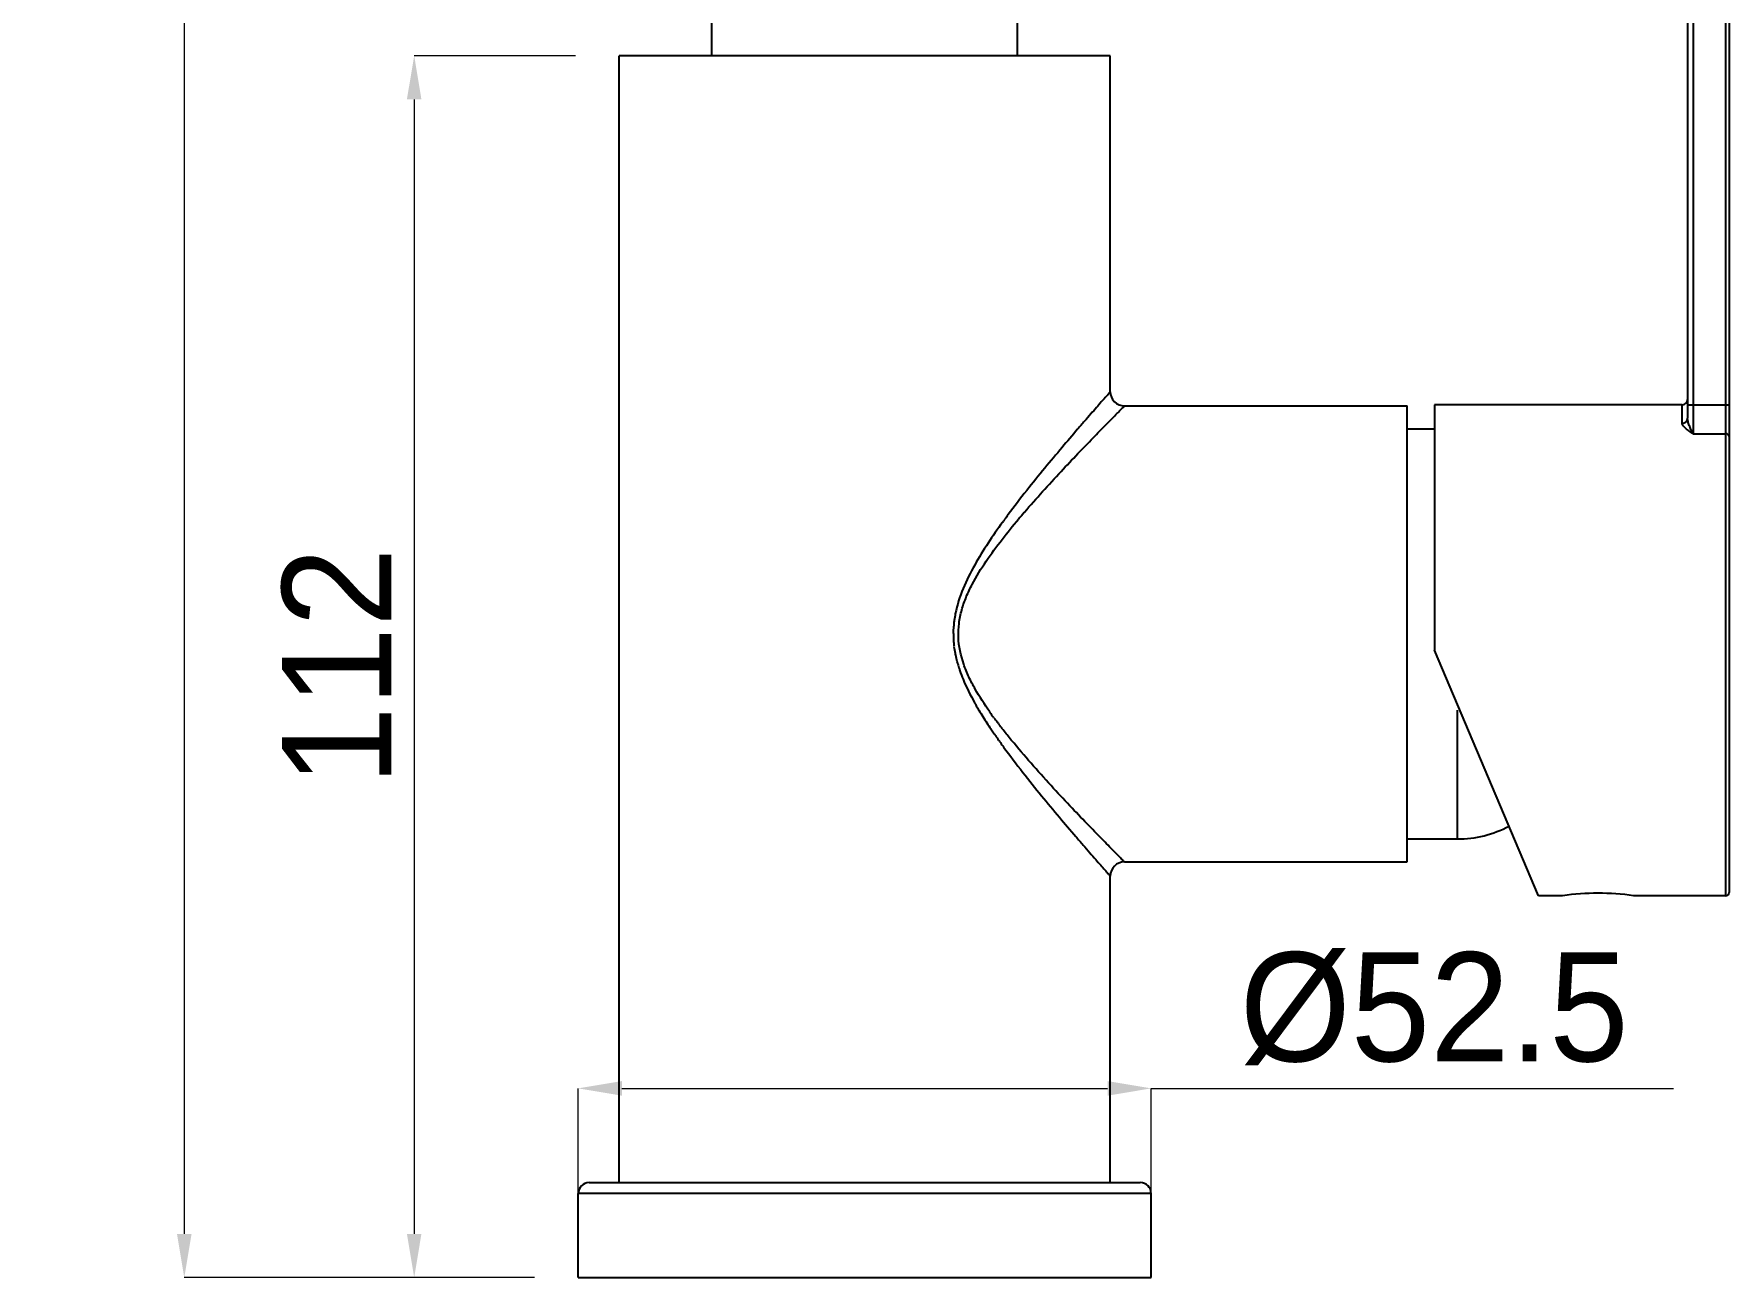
# Model space of a CAD drawing. Extents: x 28 to 1495, y -6 to 1069.
# Drawn here: x 895.8 to 1051.1, y 454.5 to 568.6 of the extents above; entities that cross this region are included whole.
import ezdxf

# ---------------------------------------------------------------- set-up
doc = ezdxf.new("R2010")
doc.units = 0
doc.header["$LTSCALE"] = 50
doc.header["$MEASUREMENT"] = 0
doc.header["$PDMODE"] = 3
doc.header["$PDSIZE"] = -10
doc.layers.get('0').update_dxf_attribs({"linetype": 'CONTINUOUS'})
doc.layers.get('DEFPOINTS').update_dxf_attribs({"linetype": 'CONTINUOUS'})
doc.styles.add('Daelim Dimension', font='H2GTRE.TTF')
doc.dimstyles.new('DEFAULT', dxfattribs={"dimscale": 2, "dimtxt": 2, "dimasz": 2, "dimexe": 0, "dimexo": 2, "dimgap": 1, "dimtad": 1, "dimdec": 1, "dimzin": 9, "dimdsep": 46, "dimtxsty": 'Daelim Dimension', "dimcen": 0.5, "dimclrd": 252, "dimclre": 252, "dimclrt": 3, "dimadec": 1, "dimazin": 0, "dimtfac": 1, "dimtdec": 1, "dimtix": 1, "dimtmove": 0, "dimatfit": 3, "dimfxl": 1, "dimtolj": 1, "dimtzin": 1, "dimlwd": 9, "dimlwe": 9, "dimarcsym": 0})

# ---------------------------------------------------------------- blocks, each defined once
blk = doc.blocks.new('*D30')
at = {"color": 5, "lineweight": 9, "ltscale": 0.5, "transparency": 16777216}
for p, q in [((967.94, 855.29), (909.59, 855.29)), ((909.59, 851.29), (909.59, 458.59)), ((941.69, 454.59), (909.59, 454.59))]:
    blk.add_line(p, q, dxfattribs=at)
at = {"color": 5, "ltscale": 0.5, "transparency": 16777216}
for points in [[(908.92, 851.29), (910.26, 851.29), (909.59, 855.29)], [(908.92, 458.59), (910.26, 458.59), (909.59, 454.59)]]:
    blk.add_solid(points, dxfattribs=at)
at = {"layer": 'DEFPOINTS', "color": 0, "ltscale": 0.5, "transparency": 16777216}
for p in [(971.94, 855.29), (909.59, 454.59), (945.69, 454.59)]:
    blk.add_point(p, dxfattribs=at)
at = {"color": 7, "ltscale": 0.5, "transparency": 16777216, "insert": (902.37, 654.94), "char_height": 10, "attachment_point": 5, "rotation": 90, "style": 'Daelim Dimension'}
blk.add_mtext('\\A1;400.7', dxfattribs=at)
blk = doc.blocks.new('*D32')
at = {"color": 5, "lineweight": 9, "ltscale": 0.5, "transparency": 16777216}
for p, q in [((945.44, 566.59), (930.66, 566.59)), ((930.66, 562.59), (930.66, 458.59)), ((936.37, 454.59), (930.66, 454.59))]:
    blk.add_line(p, q, dxfattribs=at)
at = {"color": 5, "ltscale": 0.5, "transparency": 16777216}
for points in [[(929.99, 562.59), (931.32, 562.59), (930.66, 566.59)], [(929.99, 458.59), (931.32, 458.59), (930.66, 454.59)]]:
    blk.add_solid(points, dxfattribs=at)
at = {"layer": 'DEFPOINTS', "color": 0, "ltscale": 0.5, "transparency": 16777216}
for p in [(949.44, 566.59), (930.66, 454.59), (940.37, 454.59)]:
    blk.add_point(p, dxfattribs=at)
at = {"color": 7, "ltscale": 0.5, "transparency": 16777216, "insert": (923.55, 510.59), "char_height": 10, "attachment_point": 5, "rotation": 90, "style": 'Daelim Dimension'}
blk.add_mtext('\\A1;112', dxfattribs=at)
blk = doc.blocks.new('*D34')
at = {"color": 5, "lineweight": 9, "ltscale": 0.5, "transparency": 16777216}
for p, q in [((971.94, 570.59), (971.94, 614.84)), ((1047.14, 614.84), (975.94, 614.84)), ((1051.14, 522.84), (1051.14, 614.84))]:
    blk.add_line(p, q, dxfattribs=at)
at = {"color": 5, "ltscale": 0.5, "transparency": 16777216}
for points in [[(975.94, 615.51), (975.94, 614.18), (971.94, 614.84)], [(1047.14, 615.51), (1047.14, 614.18), (1051.14, 614.84)]]:
    blk.add_solid(points, dxfattribs=at)
at = {"layer": 'DEFPOINTS', "color": 0, "ltscale": 0.5, "transparency": 16777216}
for p in [(971.94, 614.84), (971.94, 566.59), (1051.14, 518.84)]:
    blk.add_point(p, dxfattribs=at)
at = {"color": 7, "ltscale": 0.5, "transparency": 16777216, "insert": (1011.54, 622.05), "char_height": 10, "attachment_point": 5, "style": 'Daelim Dimension'}
blk.add_mtext('\\A1;79.2', dxfattribs=at)
blk = doc.blocks.new('*D25')
at = {"color": 5, "lineweight": 9, "ltscale": 0.5, "transparency": 16777216}
for p, q in [((945.69, 458.59), (945.69, 471.93)), ((949.69, 471.93), (994.19, 471.93)), ((998.19, 460.27), (998.19, 471.93)), ((998.19, 471.93), (1046.04, 471.93))]:
    blk.add_line(p, q, dxfattribs=at)
at = {"color": 5, "ltscale": 0.5, "transparency": 16777216}
for points in [[(949.69, 472.6), (949.69, 471.26), (945.69, 471.93)], [(994.19, 472.6), (994.19, 471.26), (998.19, 471.93)]]:
    blk.add_solid(points, dxfattribs=at)
at = {"layer": 'DEFPOINTS', "color": 0, "ltscale": 0.5, "transparency": 16777216}
for p in [(998.19, 471.93), (998.19, 456.27), (945.69, 454.59)]:
    blk.add_point(p, dxfattribs=at)
at = {"color": 7, "ltscale": 0.5, "transparency": 16777216, "insert": (1024.12, 479.22), "char_height": 10, "attachment_point": 5, "style": 'Daelim Dimension'}
blk.add_mtext('\\A1;%%c52.5', dxfattribs=at)

msp = doc.modelspace()

# ---------------------------------------------------------------- linework, layer by layer
at = {"color": 7, "linetype": 'Continuous'}
for p, q in [((957.94, 566.59), (957.94, 637.17)), ((985.94, 566.59), (985.94, 637.17)), ((1047.84, 604.59), (1047.84, 531.94)), ((1050.84, 489.59), (1050.84, 604.59)), ((1051.14, 604.29), (1051.14, 489.89)), ((1047.34, 604.09), (1047.34, 533.37)), ((949.44, 463.29), (949.44, 566.59)), ((994.44, 566.59), (949.44, 566.59)), ((994.44, 535.79), (994.44, 566.59)), ((995.74, 534.49), (1021.64, 534.49)), ((1021.64, 492.69), (1021.64, 534.49)), ((1024.14, 534.59), (1024.14, 512.09)), ((1046.84, 534.59), (1024.14, 534.59)), ((1046.84, 532.91), (1046.84, 534.59)), ((1047.34, 534.59), (1051.14, 534.59)), ((1021.64, 532.39), (1024.14, 532.39)), ((1047.84, 531.94), (1050.84, 531.94)), ((1033.69, 489.59), (1024.14, 512.09)), ((1021.64, 494.79), (1026.25, 494.79)), ((995.74, 492.69), (1021.64, 492.69)), ((994.44, 463.29), (994.44, 491.39)), ((1035.89, 489.59), (1033.69, 489.59)), ((1050.84, 489.59), (1042.39, 489.59)), ((946.69, 463.29), (997.19, 463.29)), ((945.69, 454.59), (945.69, 462.29)), ((998.19, 454.59), (998.19, 462.29)), ((945.69, 454.59), (998.19, 454.59)), ((946.69, 454.49), (946.69, 454.59)), ((997.19, 454.49), (997.19, 454.59))]:
    msp.add_line(p, q, dxfattribs=at)
at = {"color": 9, "linetype": 'Continuous'}
for p, q in [((986.56, 524.73), (986.58, 524.76)), ((986.56, 524.71), (986.58, 524.74)), ((980.22, 511.83), (980.23, 511.81)), ((980.22, 511.83), (980.23, 511.81)), ((983.41, 506.42), (983.4, 506.44)), ((983.42, 506.44), (983.41, 506.45)), ((1026.25, 494.79), (1026.25, 506.59)), ((983.5, 504.89), (983.54, 504.83)), ((983.5, 504.88), (983.54, 504.82)), ((983.78, 505.9), (983.75, 505.96)), ((983.78, 505.9), (983.75, 505.95)), ((983.83, 504.4), (983.87, 504.34)), ((983.83, 504.4), (983.87, 504.34)), ((983.87, 504.34), (983.92, 504.27)), ((998.19, 462.29), (945.69, 462.29))]:
    msp.add_line(p, q, dxfattribs=at)
at = {"color": 7, "linetype": 'Continuous'}
for centre, radius, start, end in [((995.74, 535.79), 1.3, 179.9998, 269.9998), ((1046.84, 535.09), 0.5, 270, 0), ((1026.25, 504.79), 10, 270, 298.2478), ((995.74, 491.39), 1.3, 90.0002, 180.0002), ((1039.14, 467.32), 22.5, 81.6957, 98.3043), ((1050.84, 489.89), 0.3, 270, 0), ((946.69, 462.29), 1, 90, 180), ((997.19, 462.29), 1, 0, 90)]:
    msp.add_arc(centre, radius, start, end, dxfattribs=at)
at = {"color": 9, "linetype": 'Continuous'}
for centre, radius, start, end in [((1036.89, 485.91), 64.62, 143.9594, 144.0879), ((1038.43, 484.79), 66.51, 143.8104, 143.9593), ((1042.42, 481.87), 71.46, 143.353, 143.8064), ((1047.14, 472.61), 79.91, 139.2983, 139.8769), ((989.31, 513.58), 9.26, 176.0242, 176.8304), ((989.44, 513.57), 9.38, 174.1898, 176.022), ((989.63, 513.55), 9.58, 172.282, 174.1885), ((989.96, 513.5), 9.91, 168.6934, 172.2723), ((989.14, 513.58), 9.09, 176.8236, 179.762), ((989.05, 513.59), 8.99, 179.771, 181.1171), ((989.24, 513.59), 9.18, 181.1271, 185.3732), ((989.42, 513.61), 9.37, 185.3643, 186.1124), ((989.56, 513.62), 9.51, 186.1134, 187.2497), ((989.93, 513.67), 9.89, 187.2653, 190.7653), ((990.34, 513.75), 10.3, 190.8299, 191.7314), ((990.89, 513.87), 10.86, 191.752, 194.8804), ((991.5, 514.02), 11.49, 194.8608, 195.7849), ((991.71, 514.08), 11.71, 195.7831, 196.1292), ((992.29, 514.25), 12.31, 196.1466, 198.4239), ((993.07, 514.51), 13.13, 198.4086, 199.149), ((1005.7, 520.55), 27.16, 209.2512, 209.9115), ((1012, 526.58), 34.99, 215.1867, 216.1341), ((1019.02, 528.81), 42.83, 213.0725, 213.9653), ((1014.88, 528.68), 38.55, 216.2183, 216.3992), ((1017.34, 530.5), 41.6, 216.4053, 217.0763), ((1019.5, 532.12), 44.3, 217.07, 217.2645), ((1021.36, 533.54), 46.64, 217.2683, 217.8752), ((1023.38, 535.11), 49.21, 217.8714, 218.0323), ((1024.1, 532.24), 48.96, 214.0504, 214.6545), ((1029.47, 535.95), 55.49, 214.8239, 215.35), ((1031.82, 537.61), 58.36, 215.347, 215.489), ((1034.44, 539.49), 61.59, 215.4921, 215.9628), ((1037.38, 541.62), 65.22, 215.9597, 216.0843)]:
    msp.add_arc(centre, radius, start, end, dxfattribs=at)
for points, knots in [([(994.44, 535.79), (994.44, 535.78), (994.42, 535.76), (994.38, 535.72), (994.31, 535.64), (994.22, 535.54), (994.11, 535.41), (993.9, 535.17), (993.59, 534.82), (993.16, 534.32), (992.64, 533.73), (992.06, 533.06), (991.18, 532.04), (989.96, 530.61), (988.4, 528.74), (986.74, 526.7), (985.64, 525.27), (985.08, 524.52)], [0, 0, 0, 0, 0.001378, 0.005495, 0.012324, 0.021821, 0.033924, 0.048556, 0.085044, 0.130487, 0.184014, 0.244746, 0.311841, 0.462079, 0.629427, 0.809774, 1, 1, 1, 1]), ([(986.58, 524.76), (987.67, 526.02), (989.3, 527.81), (991.42, 530.06), (992.8, 531.49), (993.96, 532.68), (994.77, 533.5), (995.27, 534.01), (995.51, 534.25), (995.66, 534.4), (995.73, 534.47), (995.74, 534.49)], [0, 0, 0, 0, 0.374957, 0.543106, 0.693135, 0.819769, 0.917051, 0.952731, 0.978784, 0.994657, 1, 1, 1, 1]), ([(984.56, 523.81), (984.11, 523.19), (983.22, 521.91), (981.98, 519.91), (980.9, 517.78), (980.4, 516.24), (980.24, 515.44)], [0, 0, 0, 0, 0.243058, 0.491477, 0.744171, 1, 1, 1, 1]), ([(983.4, 506.44), (982.92, 507.12), (982.24, 508.16), (981.47, 509.64), (980.83, 511.2), (980.47, 512.87), (980.55, 514.56), (980.81, 515.8), (981.23, 517), (981.95, 518.51), (983.04, 520.27), (984.5, 522.25), (985.52, 523.5), (986.03, 524.11)], [0, 0, 0, 0, 0.124858, 0.187903, 0.251184, 0.377724, 0.441202, 0.50465, 0.567978, 0.631172, 0.756415, 0.87966, 1, 1, 1, 1]), ([(980.66, 510.2), (980.75, 509.95), (981.13, 508.94), (981.62, 507.98), (982.01, 507.28)], [0, 0, 0, 0, 0.25189, 1, 1, 1, 1]), ([(982.16, 507.01), (982.24, 506.87), (982.55, 506.34), (982.88, 505.82), (983.13, 505.44)], [0, 0, 0, 0, 0.251422, 1, 1, 1, 1]), ([(985.62, 503.56), (985.54, 503.66), (985.2, 504.07), (984.87, 504.48), (984.62, 504.79)], [0, 0, 0, 0, 0.248299, 1, 1, 1, 1]), ([(995.74, 492.69), (995.72, 492.71), (995.65, 492.78), (995.48, 492.95), (995.2, 493.24), (994.82, 493.62), (994.35, 494.1), (993.57, 494.9), (992.42, 496.08), (990.89, 497.67), (988.56, 500.16), (986.79, 502.15), (985.62, 503.56)], [0, 0, 0, 0, 0.0055, 0.021825, 0.048563, 0.085073, 0.130525, 0.18405, 0.311943, 0.4623, 0.62975, 1, 1, 1, 1]), ([(984.67, 503.21), (985.24, 502.43), (986.39, 500.93), (988.1, 498.79), (989.73, 496.84), (991, 495.34), (991.93, 494.26), (992.54, 493.56), (993.08, 492.94), (993.54, 492.41), (993.87, 492.04), (994.09, 491.79), (994.21, 491.65), (994.31, 491.54), (994.38, 491.46), (994.42, 491.41), (994.44, 491.39), (994.44, 491.39)], [0, 0, 0, 0, 0.188999, 0.368544, 0.535547, 0.685905, 0.753219, 0.814256, 0.86815, 0.913985, 0.950849, 0.965649, 0.977898, 0.987514, 0.994432, 0.998603, 1, 1, 1, 1])]:
    msp.add_open_spline(points, degree=3, knots=knots, dxfattribs=at)
at = {"color": 7, "linetype": 'Continuous'}
for points, knots in [([(1046.84, 532.91), (1046.91, 532.91), (1047.04, 532.93), (1047.2, 533.03), (1047.32, 533.19), (1047.34, 533.31), (1047.34, 533.37)], [0, 0, 0, 0, 0.258842, 0.512521, 0.758934, 1, 1, 1, 1]), ([(1047.84, 531.94), (1047.73, 532.02), (1047.5, 532.17), (1047.23, 532.37), (1047.05, 532.54), (1046.92, 532.69), (1046.84, 532.82), (1046.84, 532.91)], [0, 0, 0, 0, 0.298492, 0.576712, 0.702427, 0.815828, 1, 1, 1, 1]), ([(1047.84, 531.94), (1047.72, 532.15), (1047.56, 532.49), (1047.4, 532.97), (1047.34, 533.24), (1047.34, 533.37)], [0, 0, 0, 0, 0.471251, 0.735405, 1, 1, 1, 1]), ([(1051.14, 531.68), (1051.14, 531.71), (1051.13, 531.78), (1051.04, 531.9), (1050.92, 531.94), (1050.84, 531.94)], [0, 0, 0, 0, 0.237394, 0.483661, 1, 1, 1, 1])]:
    msp.add_open_spline(points, degree=3, knots=knots, dxfattribs=at)

# ---------------------------------------------------------------- dimensions: what is measured, and where the dimension line sits
at = {"color": 5, "ltscale": 0.5}
for base, p1, p2, picture, middle in [((909.59, 454.59), (971.94, 855.29), (945.69, 454.59), '*D30', (902.37, 654.94)), ((930.66, 454.59), (949.44, 566.59), (940.37, 454.59), '*D32', (923.55, 510.59))]:
    dim = msp.add_linear_dim(base=base, p1=p1, p2=p2, angle=90, dimstyle='DEFAULT', override={"dimtxt": 5, "dimclrd": 5, "dimclre": 5, "dimclrt": 7}, dxfattribs=at)
    dim.commit()
    dim.dimension.update_dxf_attribs({"geometry": picture, "text_midpoint": middle})
dim = msp.add_linear_dim(base=(971.94, 614.84), p1=(1051.14, 518.84), p2=(971.94, 566.59), dimstyle='DEFAULT', override={"dimtxt": 5, "dimclrd": 5, "dimclre": 5, "dimclrt": 7}, dxfattribs=at)
dim.commit()
dim.dimension.update_dxf_attribs({"geometry": '*D34', "text_midpoint": (1011.54, 622.05)})
dim = msp.add_linear_dim(base=(998.19, 471.93), p1=(945.69, 454.59), p2=(998.19, 456.27), text='%%c<>', dimstyle='DEFAULT', override={"dimtxt": 5, "dimclrd": 5, "dimclre": 5, "dimclrt": 7}, dxfattribs=at)
dim.commit()
dim.dimension.update_dxf_attribs({"geometry": '*D25', "text_midpoint": (1024.12, 471.93), "dimtype": 160})

doc.saveas('drawing.dxf')
